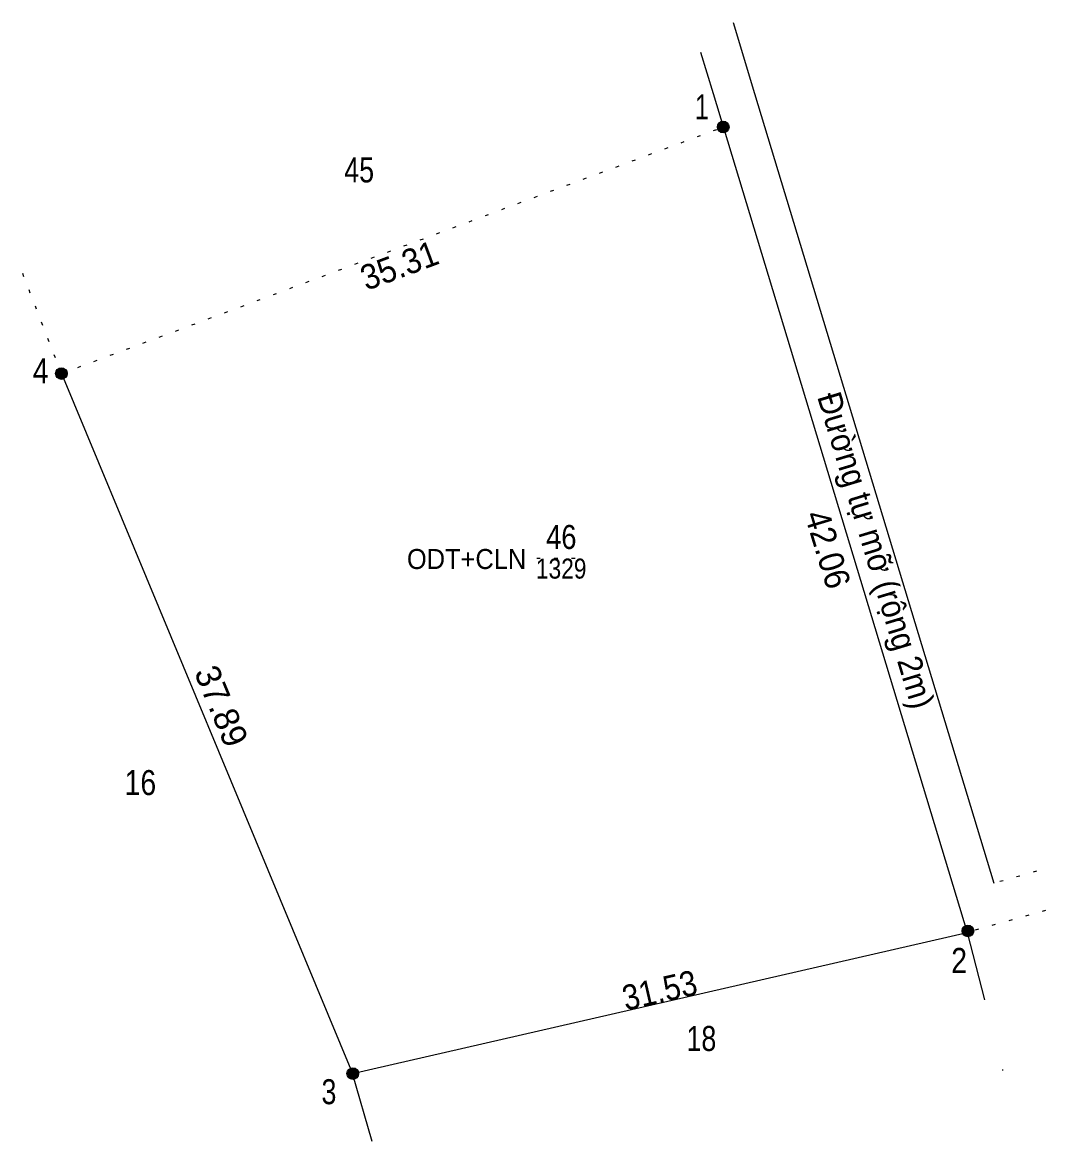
# Model space of a CAD drawing. Header units: metres. Extents: x 534861 to 535906, y 1836371 to 1837212.
# Drawn here: x 535855.2 to 535906.3, y 1836979.5 to 1837035.4 of the extents above; entities that cross this region are included whole.
import ezdxf
from ezdxf.enums import TextEntityAlignment as Align

# ---------------------------------------------------------------- set-up
doc = ezdxf.new("R2010")
doc.units = ezdxf.units.M
doc.header["$LTSCALE"] = 0.58
doc.linetypes.add('DOTTED', pattern=[1.5, 0.3, -1.2])
for name, color, linetype, lineweight in [('10', 7, 'DOTTED', 13), ('40', 7, 'Continuous', 13), ('63', 7, 'Continuous', 13)]:
    doc.layers.add(name, color=color, linetype=linetype, lineweight=lineweight)
doc.layers.add('32', color=7, linetype='Continuous')

msp = doc.modelspace()

# ---------------------------------------------------------------- hatches: boundary and pattern name
at = {"layer": '63'}
for points in [[(535890.5015, 1837030.2, 1), (535889.9185, 1837030.2, 1)], [(535857.4115, 1837017.88, 1), (535856.8285, 1837017.88, 1)], [(535902.7331, 1836990.02, 1), (535902.15, 1836990.02, 1)], [(535871.9831, 1836982.89, 1), (535871.4, 1836982.89, 1)]]:
    msp.add_hatch(color=256, dxfattribs=at).paths.add_polyline_path(points)

# ---------------------------------------------------------------- linework, layer by layer
at = {"layer": '10'}
for p, q in [((535857.12, 1837017.88), (535890.21, 1837030.2)), ((535855.17, 1837022.89), (535857.12, 1837017.88)), ((535880.89, 1837008.65), (535883.3, 1837008.65)), ((535905.88, 1836993), (535903.74, 1836992.4)), ((535906.33, 1836991.04), (535902.4, 1836989.95))]:
    msp.add_line(p, q, dxfattribs=at)
at = {"layer": '10', "linetype": 'Continuous'}
msp.add_line((535872.66, 1836979.49), (535871.67, 1836982.9), dxfattribs=at)
msp.add_lwpolyline([(535857.12, 1837017.88), (535871.67, 1836982.9), (535902.4, 1836989.95)], dxfattribs=at)
at = {"layer": '40'}
for p, q in [((535890.71, 1837035.43), (535891.78, 1837031.88)), ((535889.08, 1837033.94), (535889.7, 1837031.88)), ((535889.7, 1837031.88), (535902.4, 1836989.95)), ((535891.78, 1837031.88), (535903.74, 1836992.4)), ((535902.4, 1836989.95), (535903.27, 1836986.57)), ((535904.17, 1836983.09), (535904.18, 1836983.04))]:
    msp.add_line(p, q, dxfattribs=at)
at = {"layer": '63'}
for centre in [(535890.21, 1837030.2), (535857.12, 1837017.88), (535902.4415, 1836990.02), (535871.6915, 1836982.89)]:
    msp.add_circle(centre, 0.2915, dxfattribs=at)

# ---------------------------------------------------------------- texts
at = {"layer": '10'}
for s, width, p in [('ODT+CLN', 0.95, (535877.38, 1837008.11)), ('1329', 0.85, (535882.11, 1837007.63))]:
    msp.add_text(s, height=1, dxfattribs=dict(at, width=width)).set_placement(p, align=Align.CENTER)
at = {"layer": '32'}
for s, height, width, p in [('45', 1.25, 0.8, (535872.01, 1837027.43)), ('46', 1.2, 0.85, (535882.115, 1837009.11)), ('16', 1.25, 0.85, (535861.07, 1836996.81)), ('18', 1.25, 0.8, (535889.12, 1836984.02))]:
    msp.add_text(s, height=height, dxfattribs=dict(at, width=width)).set_placement(p, align=Align.CENTER)
at = {"layer": '32', "width": 0.95}
msp.add_text('Đường tự mỡ (rộng 2m)', height=1.2, rotation=286.843, dxfattribs=at).set_placement((535897.2748, 1837008.8738), align=Align.CENTER)
at = {"layer": '63'}
for s, width, p in [(' 1', 0.75, (535889.49, 1837030.58)), (' 4', 0.85, (535856.48, 1837017.39)), (' 2', 0.85, (535902.4, 1836987.92)), (' 3', 0.8, (535870.87, 1836981.36))]:
    msp.add_text(s, height=1.25, dxfattribs=dict(at, width=width)).set_placement(p, align=Align.RIGHT)
for s, rotation, width, p in [('35.31', 20.421, 0.95, (535874.232, 1837022.6995)), ('42.06', 286.849, 0.95, (535894.8396, 1837008.9162)), ('31.53', 12.921, 0.9, (535887.1702, 1836986.4491))]:
    msp.add_text(s, height=1.25, rotation=rotation, dxfattribs=dict(at, width=width)).set_placement(p, align=Align.CENTER)
msp.add_text('37.89', height=1.25, rotation=292.585, dxfattribs=at).set_placement((535864.5445, 1837001.02), align=Align.CENTER)

doc.saveas('drawing.dxf')
